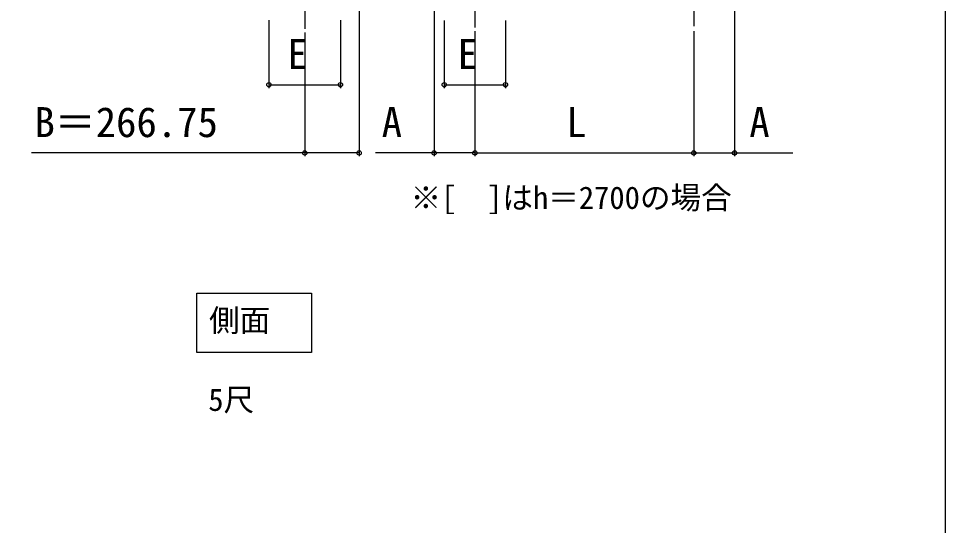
# Model space of a CAD drawing. Units: millimetres, scale not verified. Extents: x -525 to 525, y -783 to 778.
# Drawn here: x 252.6 to 525, y -314.2 to -165.3 of the extents above; entities that cross this region are included whole.
import ezdxf
from ezdxf.enums import TextEntityAlignment as Align

# ---------------------------------------------------------------- set-up
doc = ezdxf.new("R2010")
doc.units = ezdxf.units.MM
doc.header["$LTSCALE"] = 4
for name, color, linetype in [('0-2_USER1', 3, 'Continuous'), ('0-4_YKK_12', 2, 'Continuous'), ('0-7_YKK_D', 6, 'Continuous'), ('0-8_YKK_ZWAK', 7, 'Continuous')]:
    doc.layers.add(name, color=color, linetype=linetype)
doc.styles.add('ＭＳ ゴシック', font='')
doc.styles.get('ＭＳ ゴシック').set_extended_font_data('MS Gothic')

msp = doc.modelspace()

# ---------------------------------------------------------------- linework, layer by layer
at = {"layer": '0-2_USER1'}
msp.add_lwpolyline([(304.932, -245.933), (338.694, -245.933), (338.694, -263.37), (304.932, -263.37)], close=True, dxfattribs=at)
at = {"layer": '0-4_YKK_12'}
for p, q in [((336.67, 11.492), (336.67, -168.349)), ((386.68, 13.311), (386.68, -167.954)), ((451, 13.311), (451, -167.536))]:
    msp.add_line(p, q, dxfattribs=at)
at = {"layer": '0-7_YKK_D'}
for p, q in [((463, -52.91), (463, -205.744)), ((352.675, -124.294), (352.675, -205.744)), ((374.68, -123.783), (374.68, -205.744)), ((326.17, -165.761), (326.17, -185.744)), ((347.17, -165.761), (347.17, -185.744)), ((377.68, -165.812), (377.68, -185.744)), ((395.68, -165.812), (395.68, -185.744)), ((336.67, -169.349), (336.67, -205.744)), ((386.68, -168.954), (386.68, -205.744)), ((386.68, -168.954), (386.68, -205.744)), ((451, -168.954), (451, -205.744)), ((451, -169.014), (451, -205.744)), ((326.17, -184.744), (347.17, -184.744)), ((377.68, -184.744), (395.68, -184.744)), ((386.68, -204.744), (451, -204.744))]:
    msp.add_line(p, q, dxfattribs=at)
for points in [[(352.675, -204.744), (336.67, -204.744), (256.415, -204.744)], [(386.68, -204.744), (374.68, -204.744), (357.494, -204.744)], [(451, -204.744), (463, -204.744), (480.186, -204.744)]]:
    msp.add_lwpolyline(points, dxfattribs=at)
for centre in [(326.17, -184.744), (347.17, -184.744), (377.68, -184.744), (395.68, -184.744), (336.67, -204.744), (352.675, -204.744), (374.68, -204.744), (386.68, -204.744), (386.68, -204.744), (451, -204.744), (451, -204.744), (463, -204.744)]:
    msp.add_circle(centre, 0.637, dxfattribs=at)
at = {"layer": '0-8_YKK_ZWAK'}
msp.add_lwpolyline([(-525, -782.7), (525, -782.7), (525, 747.3)], dxfattribs=at)

# ---------------------------------------------------------------- texts
at = {"layer": '0-2_USER1', "style": 'ＭＳ ゴシック'}
for s, p in [('※[\u3000]はh＝2700の場合', (367.773, -223.183)), ('側面', (308.54, -259.234)), ('5尺', (308.335, -282.518))]:
    msp.add_text(s, height=6.598, dxfattribs=at).set_placement(p, align=Align.BOTTOM_LEFT)
at = {"layer": '0-7_YKK_D', "style": 'ＭＳ ゴシック'}
for s, p in [('E', (331.59, -182.744)), ('E', (381.6, -182.744)), ('B＝266.75', (257.256, -202.744)), ('A', (359.289, -202.744)), ('L', (413.556, -202.744)), ('A', (467.345, -202.744))]:
    msp.add_text(s, height=8.798, dxfattribs=at).set_placement(p, align=Align.BOTTOM_LEFT)

doc.saveas('drawing.dxf')
